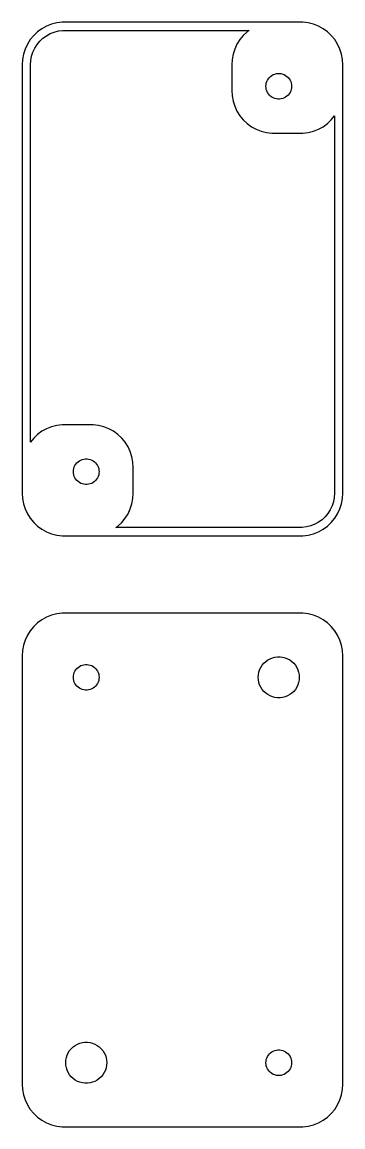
# Model space of a CAD drawing. Header units: metres. Extents: x -19 to 19, y 246 to 582.
# Drawn here: x -18.8 to 18.8, y 246 to 375 of the extents above; entities that cross this region are included whole.
import ezdxf

# ---------------------------------------------------------------- set-up
doc = ezdxf.new("R2010")
doc.units = ezdxf.units.M

msp = doc.modelspace()

# ---------------------------------------------------------------- linework, layer by layer
for p, q in [((-16.4291, 374.222), (-16.9371, 373.853)), ((-15.8789, 374.524), (-16.4291, 374.222)), ((-15.2951, 374.755), (-15.8789, 374.524)), ((-14.6869, 374.911), (-15.2951, 374.755)), ((-14.0639, 374.99), (-14.6869, 374.911)), ((14.0639, 374.99), (-14.0639, 374.99)), ((14.6869, 374.911), (14.0639, 374.99)), ((15.2951, 374.755), (14.6869, 374.911)), ((15.8789, 374.524), (15.2951, 374.755)), ((16.4291, 374.222), (15.8789, 374.524)), ((16.9371, 373.853), (16.4291, 374.222)), ((-17.7951, 372.939), (-18.1315, 372.409)), ((-17.3948, 373.423), (-17.7951, 372.939)), ((-16.9371, 373.853), (-17.3948, 373.423)), ((-17.0042, 372.364), (-16.6822, 372.754)), ((-16.6822, 372.754), (-16.3139, 373.099)), ((-16.3139, 373.099), (-15.9053, 373.396)), ((-15.9053, 373.396), (-15.4626, 373.64)), ((-15.4626, 373.64), (-14.993, 373.826)), ((-14.993, 373.826), (-14.5037, 373.951)), ((-14.5037, 373.951), (-14.0026, 374.014)), ((-14.0026, 374.014), (7.78568, 374.014)), ((6.70491, 372.939), (6.36845, 372.409)), ((7.10515, 373.423), (6.70491, 372.939)), ((7.56287, 373.853), (7.10515, 373.423)), ((7.78568, 374.014), (7.56287, 373.853)), ((17.3948, 373.423), (16.9371, 373.853)), ((17.7951, 372.939), (17.3948, 373.423)), ((18.1315, 372.409), (17.7951, 372.939)), ((-18.3989, 371.841), (-18.5929, 371.243)), ((-18.1315, 372.409), (-18.3989, 371.841)), ((-17.646, 371), (-17.4899, 371.481)), ((-17.4899, 371.481), (-17.2748, 371.938)), ((-17.2748, 371.938), (-17.0042, 372.364)), ((6.1011, 371.841), (5.90707, 371.243)), ((6.36845, 372.409), (6.1011, 371.841)), ((18.3989, 371.841), (18.1315, 372.409)), ((18.5929, 371.243), (18.3989, 371.841)), ((-18.7106, 370.627), (-18.75, 370)), ((-18.5929, 371.243), (-18.7106, 370.627)), ((-17.7724, 370), (-17.7407, 370.504)), ((-17.7407, 370.504), (-17.646, 371)), ((5.78941, 370.627), (5.75, 370)), ((5.90707, 371.243), (5.78941, 370.627)), ((18.7106, 370.627), (18.5929, 371.243)), ((18.75, 370), (18.7106, 370.627)), ((-18.75, 370), (-18.75, 320)), ((-17.7724, 325.966), (-17.7724, 370)), ((5.75, 370), (5.75, 367)), ((10.6113, 368.857), (10.7865, 368.927)), ((10.7865, 368.927), (10.9689, 368.973)), ((10.9689, 368.973), (11.1558, 368.997)), ((11.1558, 368.997), (11.3442, 368.997)), ((11.3442, 368.997), (11.5311, 368.973)), ((11.5311, 368.973), (11.7135, 368.927)), ((11.7135, 368.927), (11.8887, 368.857)), ((18.75, 320), (18.75, 370)), ((9.75, 367.5), (9.76183, 367.688)), ((9.76183, 367.688), (9.79712, 367.873)), ((9.79712, 367.873), (9.85533, 368.052)), ((9.85533, 368.052), (9.93553, 368.223)), ((9.93553, 368.223), (10.0365, 368.382)), ((10.0365, 368.382), (10.1565, 368.527)), ((10.1565, 368.527), (10.2939, 368.656)), ((10.2939, 368.656), (10.4463, 368.766)), ((10.4463, 368.766), (10.6113, 368.857)), ((11.8887, 368.857), (12.0537, 368.766)), ((12.0537, 368.766), (12.2061, 368.656)), ((12.2061, 368.656), (12.3434, 368.527)), ((12.3434, 368.527), (12.4635, 368.382)), ((12.4635, 368.382), (12.5645, 368.223)), ((12.5645, 368.223), (12.6447, 368.052)), ((12.6447, 368.052), (12.7029, 367.873)), ((12.7029, 367.873), (12.7382, 367.688)), ((12.7382, 367.688), (12.75, 367.5)), ((5.75, 367), (5.78941, 366.373)), ((5.78941, 366.373), (5.90707, 365.757)), ((9.76183, 367.312), (9.75, 367.5)), ((9.79712, 367.127), (9.76183, 367.312)), ((9.85533, 366.948), (9.79712, 367.127)), ((9.93553, 366.777), (9.85533, 366.948)), ((10.0365, 366.618), (9.93553, 366.777)), ((10.1565, 366.473), (10.0365, 366.618)), ((10.2939, 366.344), (10.1565, 366.473)), ((10.4463, 366.234), (10.2939, 366.344)), ((12.2061, 366.344), (12.0537, 366.234)), ((12.3434, 366.473), (12.2061, 366.344)), ((12.4635, 366.618), (12.3434, 366.473)), ((12.5645, 366.777), (12.4635, 366.618)), ((12.6447, 366.948), (12.5645, 366.777)), ((12.7029, 367.127), (12.6447, 366.948)), ((12.7382, 367.312), (12.7029, 367.127)), ((12.75, 367.5), (12.7382, 367.312)), ((5.90707, 365.757), (6.1011, 365.159)), ((6.1011, 365.159), (6.36845, 364.591)), ((10.6113, 366.143), (10.4463, 366.234)), ((10.7865, 366.073), (10.6113, 366.143)), ((10.9689, 366.027), (10.7865, 366.073)), ((11.1558, 366.003), (10.9689, 366.027)), ((11.3442, 366.003), (11.1558, 366.003)), ((11.5311, 366.027), (11.3442, 366.003)), ((11.7135, 366.073), (11.5311, 366.027)), ((11.8887, 366.143), (11.7135, 366.073)), ((12.0537, 366.234), (11.8887, 366.143)), ((6.36845, 364.591), (6.70491, 364.061)), ((6.70491, 364.061), (7.10515, 363.577)), ((17.3948, 363.577), (17.7724, 364.034)), ((17.7724, 364.034), (17.7724, 320)), ((7.10515, 363.577), (7.56287, 363.147)), ((7.56287, 363.147), (8.07086, 362.778)), ((8.07086, 362.778), (8.62109, 362.476)), ((8.62109, 362.476), (9.20491, 362.245)), ((15.2951, 362.245), (15.8789, 362.476)), ((15.8789, 362.476), (16.4291, 362.778)), ((16.4291, 362.778), (16.9371, 363.147)), ((16.9371, 363.147), (17.3948, 363.577)), ((9.20491, 362.245), (9.81308, 362.089)), ((9.81308, 362.089), (10.436, 362.01)), ((10.436, 362.01), (14.0639, 362.01)), ((14.0639, 362.01), (14.6869, 362.089)), ((14.6869, 362.089), (15.2951, 362.245)), ((-15.2951, 327.755), (-15.8789, 327.524)), ((-14.6869, 327.911), (-15.2951, 327.755)), ((-14.0639, 327.99), (-14.6869, 327.911)), ((-10.436, 327.99), (-14.0639, 327.99)), ((-9.81308, 327.911), (-10.436, 327.99)), ((-9.20491, 327.755), (-9.81308, 327.911)), ((-8.62109, 327.524), (-9.20491, 327.755)), ((-17.3948, 326.423), (-17.7724, 325.966)), ((-16.9371, 326.853), (-17.3948, 326.423)), ((-16.4291, 327.222), (-16.9371, 326.853)), ((-15.8789, 327.524), (-16.4291, 327.222)), ((-8.07086, 327.222), (-8.62109, 327.524)), ((-7.56287, 326.853), (-8.07086, 327.222)), ((-7.10515, 326.423), (-7.56287, 326.853)), ((-6.70491, 325.939), (-7.10515, 326.423)), ((-6.36845, 325.409), (-6.70491, 325.939)), ((-6.1011, 324.841), (-6.36845, 325.409)), ((-12.2061, 323.656), (-12.0537, 323.766)), ((-12.0537, 323.766), (-11.8887, 323.857)), ((-11.8887, 323.857), (-11.7135, 323.927)), ((-11.7135, 323.927), (-11.5311, 323.973)), ((-11.5311, 323.973), (-11.3442, 323.997)), ((-11.3442, 323.997), (-11.1558, 323.997)), ((-11.1558, 323.997), (-10.9689, 323.973)), ((-10.9689, 323.973), (-10.7865, 323.927)), ((-10.7865, 323.927), (-10.6113, 323.857)), ((-10.6113, 323.857), (-10.4463, 323.766)), ((-10.4463, 323.766), (-10.2939, 323.656)), ((-5.90707, 324.243), (-6.1011, 324.841)), ((-5.78941, 323.627), (-5.90707, 324.243)), ((-12.75, 322.5), (-12.7382, 322.688)), ((-12.7382, 322.312), (-12.75, 322.5)), ((-12.7382, 322.688), (-12.7029, 322.873)), ((-12.7029, 322.873), (-12.6447, 323.052)), ((-12.6447, 323.052), (-12.5645, 323.223)), ((-12.5645, 323.223), (-12.4635, 323.382)), ((-12.4635, 323.382), (-12.3434, 323.527)), ((-12.3434, 323.527), (-12.2061, 323.656)), ((-10.2939, 323.656), (-10.1565, 323.527)), ((-10.1565, 323.527), (-10.0365, 323.382)), ((-10.0365, 323.382), (-9.93553, 323.223)), ((-9.93553, 323.223), (-9.85533, 323.052)), ((-9.85533, 323.052), (-9.79712, 322.873)), ((-9.79712, 322.873), (-9.76183, 322.688)), ((-9.76183, 322.688), (-9.75, 322.5)), ((-9.75, 322.5), (-9.76183, 322.312)), ((-5.75, 323), (-5.78941, 323.627)), ((-5.75, 320), (-5.75, 323)), ((-12.7029, 322.127), (-12.7382, 322.312)), ((-12.6447, 321.948), (-12.7029, 322.127)), ((-12.5645, 321.777), (-12.6447, 321.948)), ((-12.4635, 321.618), (-12.5645, 321.777)), ((-12.3434, 321.473), (-12.4635, 321.618)), ((-12.2061, 321.344), (-12.3434, 321.473)), ((-12.0537, 321.234), (-12.2061, 321.344)), ((-11.8887, 321.143), (-12.0537, 321.234)), ((-10.4463, 321.234), (-10.6113, 321.143)), ((-10.2939, 321.344), (-10.4463, 321.234)), ((-10.1565, 321.473), (-10.2939, 321.344)), ((-10.0365, 321.618), (-10.1565, 321.473)), ((-9.93553, 321.777), (-10.0365, 321.618)), ((-9.85533, 321.948), (-9.93553, 321.777)), ((-9.79712, 322.127), (-9.85533, 321.948)), ((-9.76183, 322.312), (-9.79712, 322.127)), ((-18.75, 320), (-18.7106, 319.373)), ((-11.7135, 321.073), (-11.8887, 321.143)), ((-11.5311, 321.027), (-11.7135, 321.073)), ((-11.3442, 321.003), (-11.5311, 321.027)), ((-11.1558, 321.003), (-11.3442, 321.003)), ((-10.9689, 321.027), (-11.1558, 321.003)), ((-10.7865, 321.073), (-10.9689, 321.027)), ((-10.6113, 321.143), (-10.7865, 321.073)), ((-5.78941, 319.373), (-5.75, 320)), ((17.7724, 320), (17.7407, 319.496)), ((18.7106, 319.373), (18.75, 320)), ((-18.7106, 319.373), (-18.5929, 318.757)), ((-18.5929, 318.757), (-18.3989, 318.159)), ((-6.1011, 318.159), (-5.90707, 318.757)), ((-5.90707, 318.757), (-5.78941, 319.373)), ((17.646, 319), (17.4899, 318.519)), ((17.7407, 319.496), (17.646, 319)), ((18.3989, 318.159), (18.5929, 318.757)), ((18.5929, 318.757), (18.7106, 319.373)), ((-18.3989, 318.159), (-18.1315, 317.591)), ((-18.1315, 317.591), (-17.7951, 317.061)), ((-6.70491, 317.061), (-6.36845, 317.591)), ((-6.36845, 317.591), (-6.1011, 318.159)), ((17.0042, 317.636), (16.6822, 317.246)), ((17.2748, 318.062), (17.0042, 317.636)), ((17.4899, 318.519), (17.2748, 318.062)), ((17.7951, 317.061), (18.1315, 317.591)), ((18.1315, 317.591), (18.3989, 318.159)), ((-17.7951, 317.061), (-17.3948, 316.577)), ((-17.3948, 316.577), (-16.9371, 316.147)), ((-16.9371, 316.147), (-16.4291, 315.778)), ((-7.78568, 315.986), (-7.56287, 316.147)), ((-7.56287, 316.147), (-7.10515, 316.577)), ((-7.10515, 316.577), (-6.70491, 317.061)), ((14.5037, 316.049), (14.0026, 315.986)), ((14.993, 316.174), (14.5037, 316.049)), ((15.4626, 316.36), (14.993, 316.174)), ((15.9053, 316.604), (15.4626, 316.36)), ((16.3139, 316.901), (15.9053, 316.604)), ((16.6822, 317.246), (16.3139, 316.901)), ((16.4291, 315.778), (16.9371, 316.147)), ((16.9371, 316.147), (17.3948, 316.577)), ((17.3948, 316.577), (17.7951, 317.061)), ((-16.4291, 315.778), (-15.8789, 315.476)), ((-15.8789, 315.476), (-15.2951, 315.245)), ((-15.2951, 315.245), (-14.6869, 315.089)), ((-14.6869, 315.089), (-14.0639, 315.01)), ((-14.0639, 315.01), (14.0639, 315.01)), ((14.0026, 315.986), (-7.78568, 315.986)), ((14.0639, 315.01), (14.6869, 315.089)), ((14.6869, 315.089), (15.2951, 315.245)), ((15.2951, 315.245), (15.8789, 315.476)), ((15.8789, 315.476), (16.4291, 315.778)), ((-15.2951, 305.755), (-15.8789, 305.524)), ((-14.6869, 305.911), (-15.2951, 305.755)), ((-14.0639, 305.99), (-14.6869, 305.911)), ((14.0639, 305.99), (-14.0639, 305.99)), ((14.6869, 305.911), (14.0639, 305.99)), ((15.2951, 305.755), (14.6869, 305.911)), ((15.8789, 305.524), (15.2951, 305.755)), ((-17.3948, 304.423), (-17.7951, 303.939)), ((-16.9371, 304.853), (-17.3948, 304.423)), ((-16.4291, 305.222), (-16.9371, 304.853)), ((-15.8789, 305.524), (-16.4291, 305.222)), ((16.4291, 305.222), (15.8789, 305.524)), ((16.9371, 304.853), (16.4291, 305.222)), ((17.3948, 304.423), (16.9371, 304.853)), ((17.7951, 303.939), (17.3948, 304.423)), ((-18.1315, 303.409), (-18.3989, 302.841)), ((-17.7951, 303.939), (-18.1315, 303.409)), ((18.1315, 303.409), (17.7951, 303.939)), ((18.3989, 302.841), (18.1315, 303.409)), ((-18.5929, 302.243), (-18.7106, 301.627)), ((-18.3989, 302.841), (-18.5929, 302.243)), ((18.5929, 302.243), (18.3989, 302.841)), ((18.7106, 301.627), (18.5929, 302.243)), ((-18.7106, 301.627), (-18.75, 301)), ((-18.75, 301), (-18.75, 251)), ((9.72017, 300.349), (9.964, 300.526)), ((9.964, 300.526), (10.2281, 300.672)), ((10.2281, 300.672), (10.5083, 300.783)), ((10.5083, 300.783), (10.8003, 300.857)), ((10.8003, 300.857), (11.0993, 300.895)), ((11.0993, 300.895), (11.4007, 300.895)), ((11.4007, 300.895), (11.6997, 300.857)), ((11.6997, 300.857), (11.9916, 300.783)), ((11.9916, 300.783), (12.2719, 300.672)), ((12.2719, 300.672), (12.536, 300.526)), ((12.536, 300.526), (12.7798, 300.349)), ((18.75, 301), (18.7106, 301.627)), ((18.75, 251), (18.75, 301)), ((-12.5645, 299.223), (-12.4635, 299.382)), ((-12.4635, 299.382), (-12.3434, 299.527)), ((-12.3434, 299.527), (-12.2061, 299.656)), ((-12.2061, 299.656), (-12.0537, 299.766)), ((-12.0537, 299.766), (-11.8887, 299.857)), ((-11.8887, 299.857), (-11.7135, 299.927)), ((-11.7135, 299.927), (-11.5311, 299.973)), ((-11.5311, 299.973), (-11.3442, 299.997)), ((-11.3442, 299.997), (-11.1558, 299.997)), ((-11.1558, 299.997), (-10.9689, 299.973)), ((-10.9689, 299.973), (-10.7865, 299.927)), ((-10.7865, 299.927), (-10.6113, 299.857)), ((-10.6113, 299.857), (-10.4463, 299.766)), ((-10.4463, 299.766), (-10.2939, 299.656)), ((-10.2939, 299.656), (-10.1565, 299.527)), ((-10.1565, 299.527), (-10.0365, 299.382)), ((-10.0365, 299.382), (-9.93553, 299.223)), ((8.9254, 299.097), (9.01852, 299.383)), ((9.01852, 299.383), (9.14685, 299.656)), ((9.14685, 299.656), (9.30835, 299.911)), ((9.30835, 299.911), (9.50047, 300.143)), ((9.50047, 300.143), (9.72017, 300.349)), ((12.7798, 300.349), (12.9995, 300.143)), ((12.9995, 300.143), (13.1916, 299.911)), ((13.1916, 299.911), (13.3531, 299.656)), ((13.3531, 299.656), (13.4815, 299.383)), ((13.4815, 299.383), (13.5746, 299.097)), ((-12.75, 298.5), (-12.7382, 298.688)), ((-12.7382, 298.312), (-12.75, 298.5)), ((-12.7382, 298.688), (-12.7029, 298.873)), ((-12.7029, 298.127), (-12.7382, 298.312)), ((-12.7029, 298.873), (-12.6447, 299.052)), ((-12.6447, 297.948), (-12.7029, 298.127)), ((-12.6447, 299.052), (-12.5645, 299.223)), ((-12.5645, 297.777), (-12.6447, 297.948)), ((-9.93553, 299.223), (-9.85533, 299.052)), ((-9.85533, 297.948), (-9.93553, 297.777)), ((-9.85533, 299.052), (-9.79712, 298.873)), ((-9.79712, 298.127), (-9.85533, 297.948)), ((-9.79712, 298.873), (-9.76183, 298.688)), ((-9.76183, 298.312), (-9.79712, 298.127)), ((-9.76183, 298.688), (-9.75, 298.5)), ((-9.75, 298.5), (-9.76183, 298.312)), ((8.84999, 298.5), (8.86891, 298.801)), ((8.86891, 298.199), (8.84999, 298.5)), ((8.86891, 298.801), (8.9254, 299.097)), ((8.9254, 297.903), (8.86891, 298.199)), ((13.5746, 299.097), (13.6311, 298.801)), ((13.6311, 298.199), (13.5746, 297.903)), ((13.6311, 298.801), (13.65, 298.5)), ((13.65, 298.5), (13.6311, 298.199)), ((-12.4635, 297.618), (-12.5645, 297.777)), ((-12.3434, 297.473), (-12.4635, 297.618)), ((-12.2061, 297.344), (-12.3434, 297.473)), ((-12.0537, 297.234), (-12.2061, 297.344)), ((-11.8887, 297.143), (-12.0537, 297.234)), ((-11.7135, 297.073), (-11.8887, 297.143)), ((-11.5311, 297.027), (-11.7135, 297.073)), ((-11.3442, 297.003), (-11.5311, 297.027)), ((-11.1558, 297.003), (-11.3442, 297.003)), ((-10.9689, 297.027), (-11.1558, 297.003)), ((-10.7865, 297.073), (-10.9689, 297.027)), ((-10.6113, 297.143), (-10.7865, 297.073)), ((-10.4463, 297.234), (-10.6113, 297.143)), ((-10.2939, 297.344), (-10.4463, 297.234)), ((-10.1565, 297.473), (-10.2939, 297.344)), ((-10.0365, 297.618), (-10.1565, 297.473)), ((-9.93553, 297.777), (-10.0365, 297.618)), ((9.01852, 297.617), (8.9254, 297.903)), ((9.14685, 297.344), (9.01852, 297.617)), ((9.30835, 297.089), (9.14685, 297.344)), ((9.50047, 296.857), (9.30835, 297.089)), ((9.72017, 296.651), (9.50047, 296.857)), ((12.9995, 296.857), (12.7798, 296.651)), ((13.1916, 297.089), (12.9995, 296.857)), ((13.3531, 297.344), (13.1916, 297.089)), ((13.4815, 297.617), (13.3531, 297.344)), ((13.5746, 297.903), (13.4815, 297.617)), ((9.964, 296.474), (9.72017, 296.651)), ((10.2281, 296.328), (9.964, 296.474)), ((10.5083, 296.217), (10.2281, 296.328)), ((10.8003, 296.143), (10.5083, 296.217)), ((11.0993, 296.105), (10.8003, 296.143)), ((11.4007, 296.105), (11.0993, 296.105)), ((11.6997, 296.143), (11.4007, 296.105)), ((11.9916, 296.217), (11.6997, 296.143)), ((12.2719, 296.328), (11.9916, 296.217)), ((12.536, 296.474), (12.2719, 296.328)), ((12.7798, 296.651), (12.536, 296.474)), ((-12.7798, 255.349), (-12.536, 255.526)), ((-12.536, 255.526), (-12.2719, 255.672)), ((-12.2719, 255.672), (-11.9916, 255.783)), ((-11.9916, 255.783), (-11.6997, 255.857)), ((-11.6997, 255.857), (-11.4007, 255.895)), ((-11.4007, 255.895), (-11.0993, 255.895)), ((-11.0993, 255.895), (-10.8003, 255.857)), ((-10.8003, 255.857), (-10.5083, 255.783)), ((-10.5083, 255.783), (-10.2281, 255.672)), ((-10.2281, 255.672), (-9.964, 255.526)), ((-9.964, 255.526), (-9.72017, 255.349)), ((-13.6311, 253.801), (-13.5746, 254.097)), ((-13.5746, 254.097), (-13.4815, 254.383)), ((-13.4815, 254.383), (-13.3531, 254.656)), ((-13.3531, 254.656), (-13.1916, 254.911)), ((-13.1916, 254.911), (-12.9995, 255.143)), ((-12.9995, 255.143), (-12.7798, 255.349)), ((-9.72017, 255.349), (-9.50047, 255.143)), ((-9.50047, 255.143), (-9.30835, 254.911)), ((-9.30835, 254.911), (-9.14685, 254.656)), ((-9.14685, 254.656), (-9.01852, 254.383)), ((-9.01852, 254.383), (-8.9254, 254.097)), ((-8.9254, 254.097), (-8.86891, 253.801)), ((9.85533, 254.052), (9.93553, 254.223)), ((9.93553, 254.223), (10.0365, 254.382)), ((10.0365, 254.382), (10.1565, 254.527)), ((10.1565, 254.527), (10.2939, 254.656)), ((10.2939, 254.656), (10.4463, 254.766)), ((10.4463, 254.766), (10.6113, 254.857)), ((10.6113, 254.857), (10.7865, 254.927)), ((10.7865, 254.927), (10.9689, 254.973)), ((10.9689, 254.973), (11.1558, 254.997)), ((11.1558, 254.997), (11.3442, 254.997)), ((11.3442, 254.997), (11.5311, 254.973)), ((11.5311, 254.973), (11.7135, 254.927)), ((11.7135, 254.927), (11.8887, 254.857)), ((11.8887, 254.857), (12.0537, 254.766)), ((12.0537, 254.766), (12.2061, 254.656)), ((12.2061, 254.656), (12.3434, 254.527)), ((12.3434, 254.527), (12.4635, 254.382)), ((12.4635, 254.382), (12.5645, 254.223)), ((12.5645, 254.223), (12.6447, 254.052)), ((-13.65, 253.5), (-13.6311, 253.801)), ((-13.6311, 253.199), (-13.65, 253.5)), ((-13.5746, 252.903), (-13.6311, 253.199)), ((-13.4815, 252.617), (-13.5746, 252.903)), ((-8.9254, 252.903), (-9.01852, 252.617)), ((-8.86891, 253.199), (-8.9254, 252.903)), ((-8.86891, 253.801), (-8.84999, 253.5)), ((-8.84999, 253.5), (-8.86891, 253.199)), ((9.75, 253.5), (9.76183, 253.688)), ((9.76183, 253.312), (9.75, 253.5)), ((9.76183, 253.688), (9.79712, 253.873)), ((9.79712, 253.127), (9.76183, 253.312)), ((9.79712, 253.873), (9.85533, 254.052)), ((9.85533, 252.948), (9.79712, 253.127)), ((9.93553, 252.777), (9.85533, 252.948)), ((12.6447, 252.948), (12.5645, 252.777)), ((12.6447, 254.052), (12.7029, 253.873)), ((12.7029, 253.127), (12.6447, 252.948)), ((12.7029, 253.873), (12.7382, 253.688)), ((12.7382, 253.312), (12.7029, 253.127)), ((12.7382, 253.688), (12.75, 253.5)), ((12.75, 253.5), (12.7382, 253.312)), ((-13.3531, 252.344), (-13.4815, 252.617)), ((-13.1916, 252.089), (-13.3531, 252.344)), ((-12.9995, 251.857), (-13.1916, 252.089)), ((-12.7798, 251.651), (-12.9995, 251.857)), ((-12.536, 251.474), (-12.7798, 251.651)), ((-9.72017, 251.651), (-9.964, 251.474)), ((-9.50047, 251.857), (-9.72017, 251.651)), ((-9.30835, 252.089), (-9.50047, 251.857)), ((-9.14685, 252.344), (-9.30835, 252.089)), ((-9.01852, 252.617), (-9.14685, 252.344)), ((10.0365, 252.618), (9.93553, 252.777)), ((10.1565, 252.473), (10.0365, 252.618)), ((10.2939, 252.344), (10.1565, 252.473)), ((10.4463, 252.234), (10.2939, 252.344)), ((10.6113, 252.143), (10.4463, 252.234)), ((10.7865, 252.073), (10.6113, 252.143)), ((10.9689, 252.027), (10.7865, 252.073)), ((11.1558, 252.003), (10.9689, 252.027)), ((11.3442, 252.003), (11.1558, 252.003)), ((11.5311, 252.027), (11.3442, 252.003)), ((11.7135, 252.073), (11.5311, 252.027)), ((11.8887, 252.143), (11.7135, 252.073)), ((12.0537, 252.234), (11.8887, 252.143)), ((12.2061, 252.344), (12.0537, 252.234)), ((12.3434, 252.473), (12.2061, 252.344)), ((12.4635, 252.618), (12.3434, 252.473)), ((12.5645, 252.777), (12.4635, 252.618)), ((-18.75, 251), (-18.7106, 250.373)), ((-18.7106, 250.373), (-18.5929, 249.757)), ((-12.2719, 251.328), (-12.536, 251.474)), ((-11.9916, 251.217), (-12.2719, 251.328)), ((-11.6997, 251.143), (-11.9916, 251.217)), ((-11.4007, 251.105), (-11.6997, 251.143)), ((-11.0993, 251.105), (-11.4007, 251.105)), ((-10.8003, 251.143), (-11.0993, 251.105)), ((-10.5083, 251.217), (-10.8003, 251.143)), ((-10.2281, 251.328), (-10.5083, 251.217)), ((-9.964, 251.474), (-10.2281, 251.328)), ((18.5929, 249.757), (18.7106, 250.373)), ((18.7106, 250.373), (18.75, 251)), ((-18.5929, 249.757), (-18.3989, 249.159)), ((-18.3989, 249.159), (-18.1315, 248.591)), ((18.1315, 248.591), (18.3989, 249.159)), ((18.3989, 249.159), (18.5929, 249.757)), ((-18.1315, 248.591), (-17.7951, 248.061)), ((-17.7951, 248.061), (-17.3948, 247.577)), ((17.3948, 247.577), (17.7951, 248.061)), ((17.7951, 248.061), (18.1315, 248.591)), ((-17.3948, 247.577), (-16.9371, 247.147)), ((-16.9371, 247.147), (-16.4291, 246.778)), ((-16.4291, 246.778), (-15.8789, 246.476)), ((-15.8789, 246.476), (-15.2951, 246.245)), ((15.2951, 246.245), (15.8789, 246.476)), ((15.8789, 246.476), (16.4291, 246.778)), ((16.4291, 246.778), (16.9371, 247.147)), ((16.9371, 247.147), (17.3948, 247.577)), ((-15.2951, 246.245), (-14.6869, 246.089)), ((-14.6869, 246.089), (-14.0639, 246.01)), ((-14.0639, 246.01), (14.0639, 246.01)), ((14.0639, 246.01), (14.6869, 246.089)), ((14.6869, 246.089), (15.2951, 246.245))]:
    msp.add_line(p, q)

doc.saveas('drawing.dxf')
